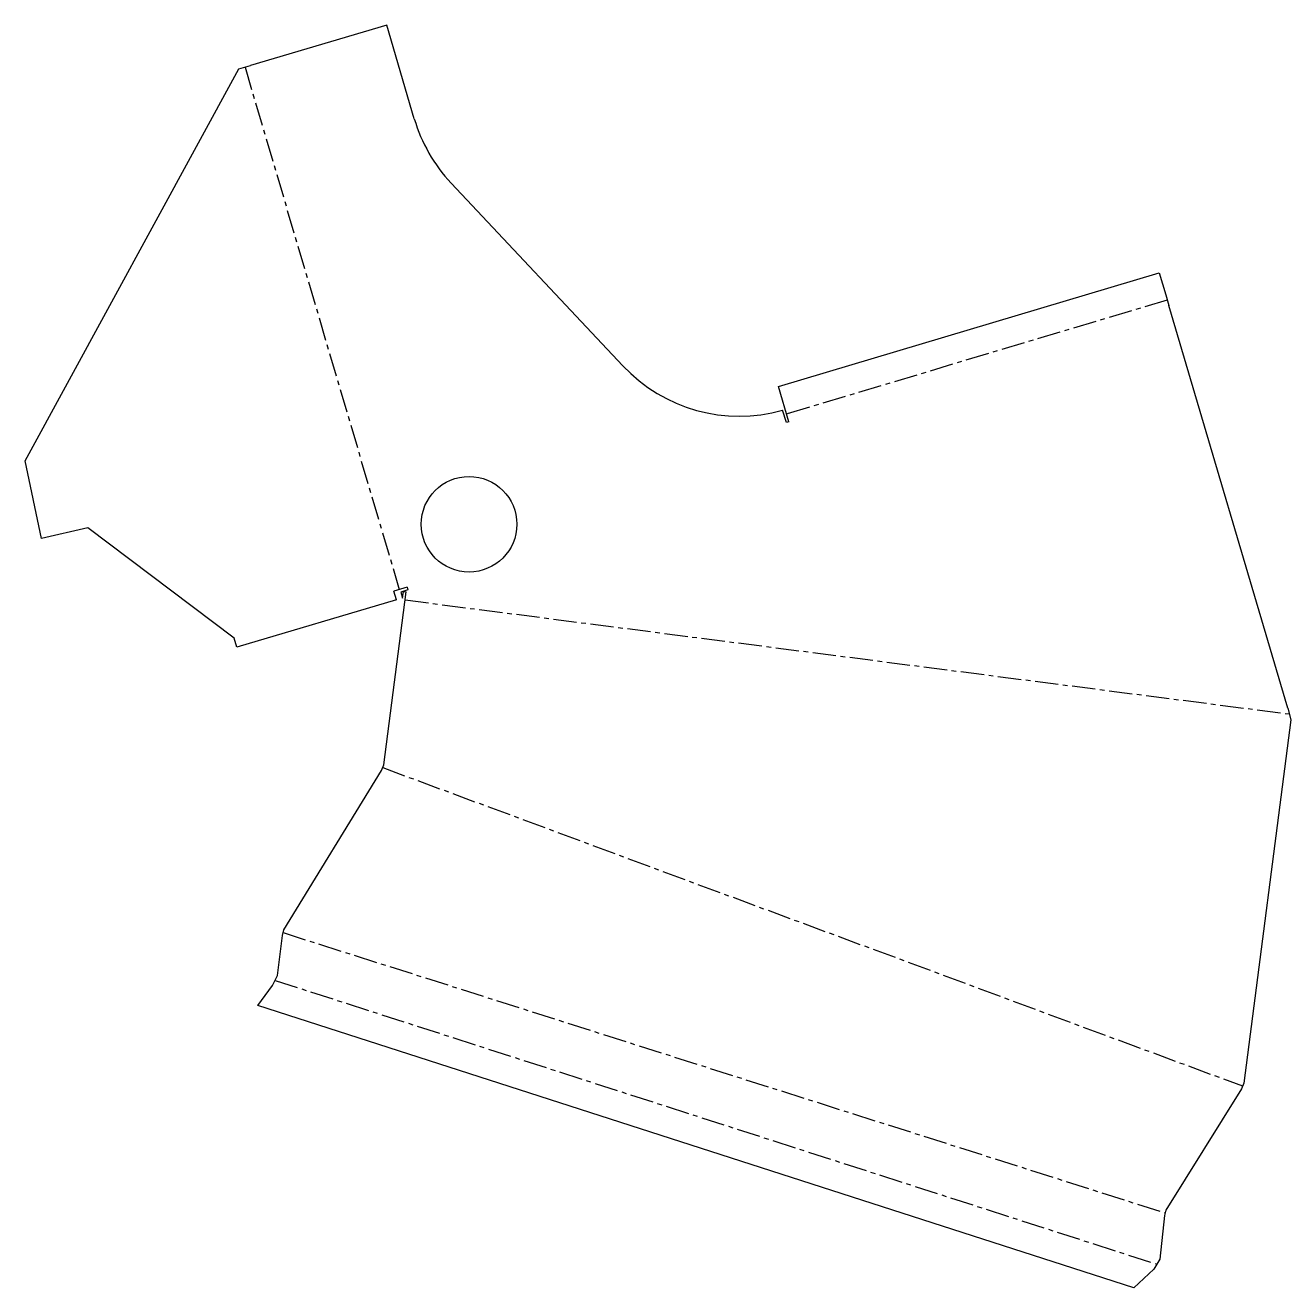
# Model space of a CAD drawing. Header units: millimetres. Extents: x -433 to 255, y -543 to 144.
import ezdxf

# ---------------------------------------------------------------- set-up
doc = ezdxf.new("R2010")
doc.units = ezdxf.units.MM
doc.linetypes.add('CENTERX2', pattern=[20.32, 12.7, -2.54, 2.54, -2.54])

msp = doc.modelspace()

# ---------------------------------------------------------------- linework, layer by layer
at = {"color": 7, "linetype": 'Continuous', "lineweight": 25}
for p, q in [((-236.71, 143.95), (-310.88, 122.07)), ((-221.7, 93.08), (-236.71, 143.95)), ((-433.3, -93.12), (-317.14, 120.22)), ((-317.14, 120.22), (-310.88, 122.07)), ((-108.21, -41.35), (-201.66, 58.12)), ((-23.6, -52.67), (183.49, 9.25)), ((183.49, 9.25), (187.07, -2.73)), ((187.07, -2.73), (188.77, -8.48)), ((253.41, -227.64), (188.77, -8.48)), ((-17.87, -71.84), (-23.6, -52.67)), ((-19.31, -72.27), (-21.32, -65.55)), ((-17.87, -71.84), (-19.31, -72.27)), ((-424.41, -135.28), (-433.3, -93.12)), ((-399.29, -129.52), (-424.41, -135.28)), ((-319.69, -189.6), (-399.29, -129.52)), ((-238.23, -258.53), (-226.08, -164.31)), ((-225.58, -161.85), (-232.77, -163.97)), ((-231.36, -168.76), (-232.77, -163.97)), ((-225.15, -163.28), (-228.99, -164.42)), ((-228.99, -164.42), (-228.03, -167.69)), ((-228.03, -167.69), (-227.57, -164.12)), ((-227.57, -164.12), (-226.08, -164.31)), ((-225.58, -161.85), (-225.15, -163.28)), ((-231.36, -168.76), (-318.28, -194.4)), ((-318.28, -194.4), (-319.69, -189.6)), ((255.05, -233.9), (229.54, -431.76)), ((253.41, -227.64), (255.05, -233.9)), ((-292.74, -348.33), (-239.54, -261.46)), ((-239.54, -261.46), (-238.23, -258.53)), ((-293.46, -351.25), (-292.74, -348.33)), ((-296.11, -373.04), (-293.46, -351.25)), ((-306.9, -389.51), (-298.75, -378.49)), ((-298.75, -378.49), (-296.11, -373.04)), ((169.79, -542.98), (-306.9, -389.51)), ((229.54, -431.76), (228.21, -434.68)), ((228.21, -434.68), (187.1, -500.81)), ((187.1, -500.81), (186.39, -503.73)), ((186.39, -503.73), (183.79, -527.53)), ((183.79, -527.53), (180.63, -532.82)), ((180.63, -532.82), (169.79, -542.98))]:
    msp.add_line(p, q, dxfattribs=at)
at = {"color": 7, "linetype": 'CENTERX2'}
for p, q in [((-313.76, 121.22), (-229.89, -163.12)), ((187.92, -5.6), (-19.16, -67.52)), ((-226.65, -168.77), (254.23, -230.77)), ((-238.88, -259.99), (228.88, -433.22)), ((-293.1, -349.79), (186.75, -502.27)), ((-297.43, -375.76), (182.21, -530.18))]:
    msp.add_line(p, q, dxfattribs=at)
at = {"color": 7, "linetype": 'Continuous', "lineweight": 25}
msp.add_circle((-191.92, -127.55), 26, dxfattribs=at)
for centre, start, end in [((-138.26, 117.69), 196.43298, 223.21479), ((-44.8, 18.22), 223.21479, 285.65891)]:
    msp.add_arc(centre, 87, start, end, dxfattribs=at)

doc.saveas('drawing.dxf')
